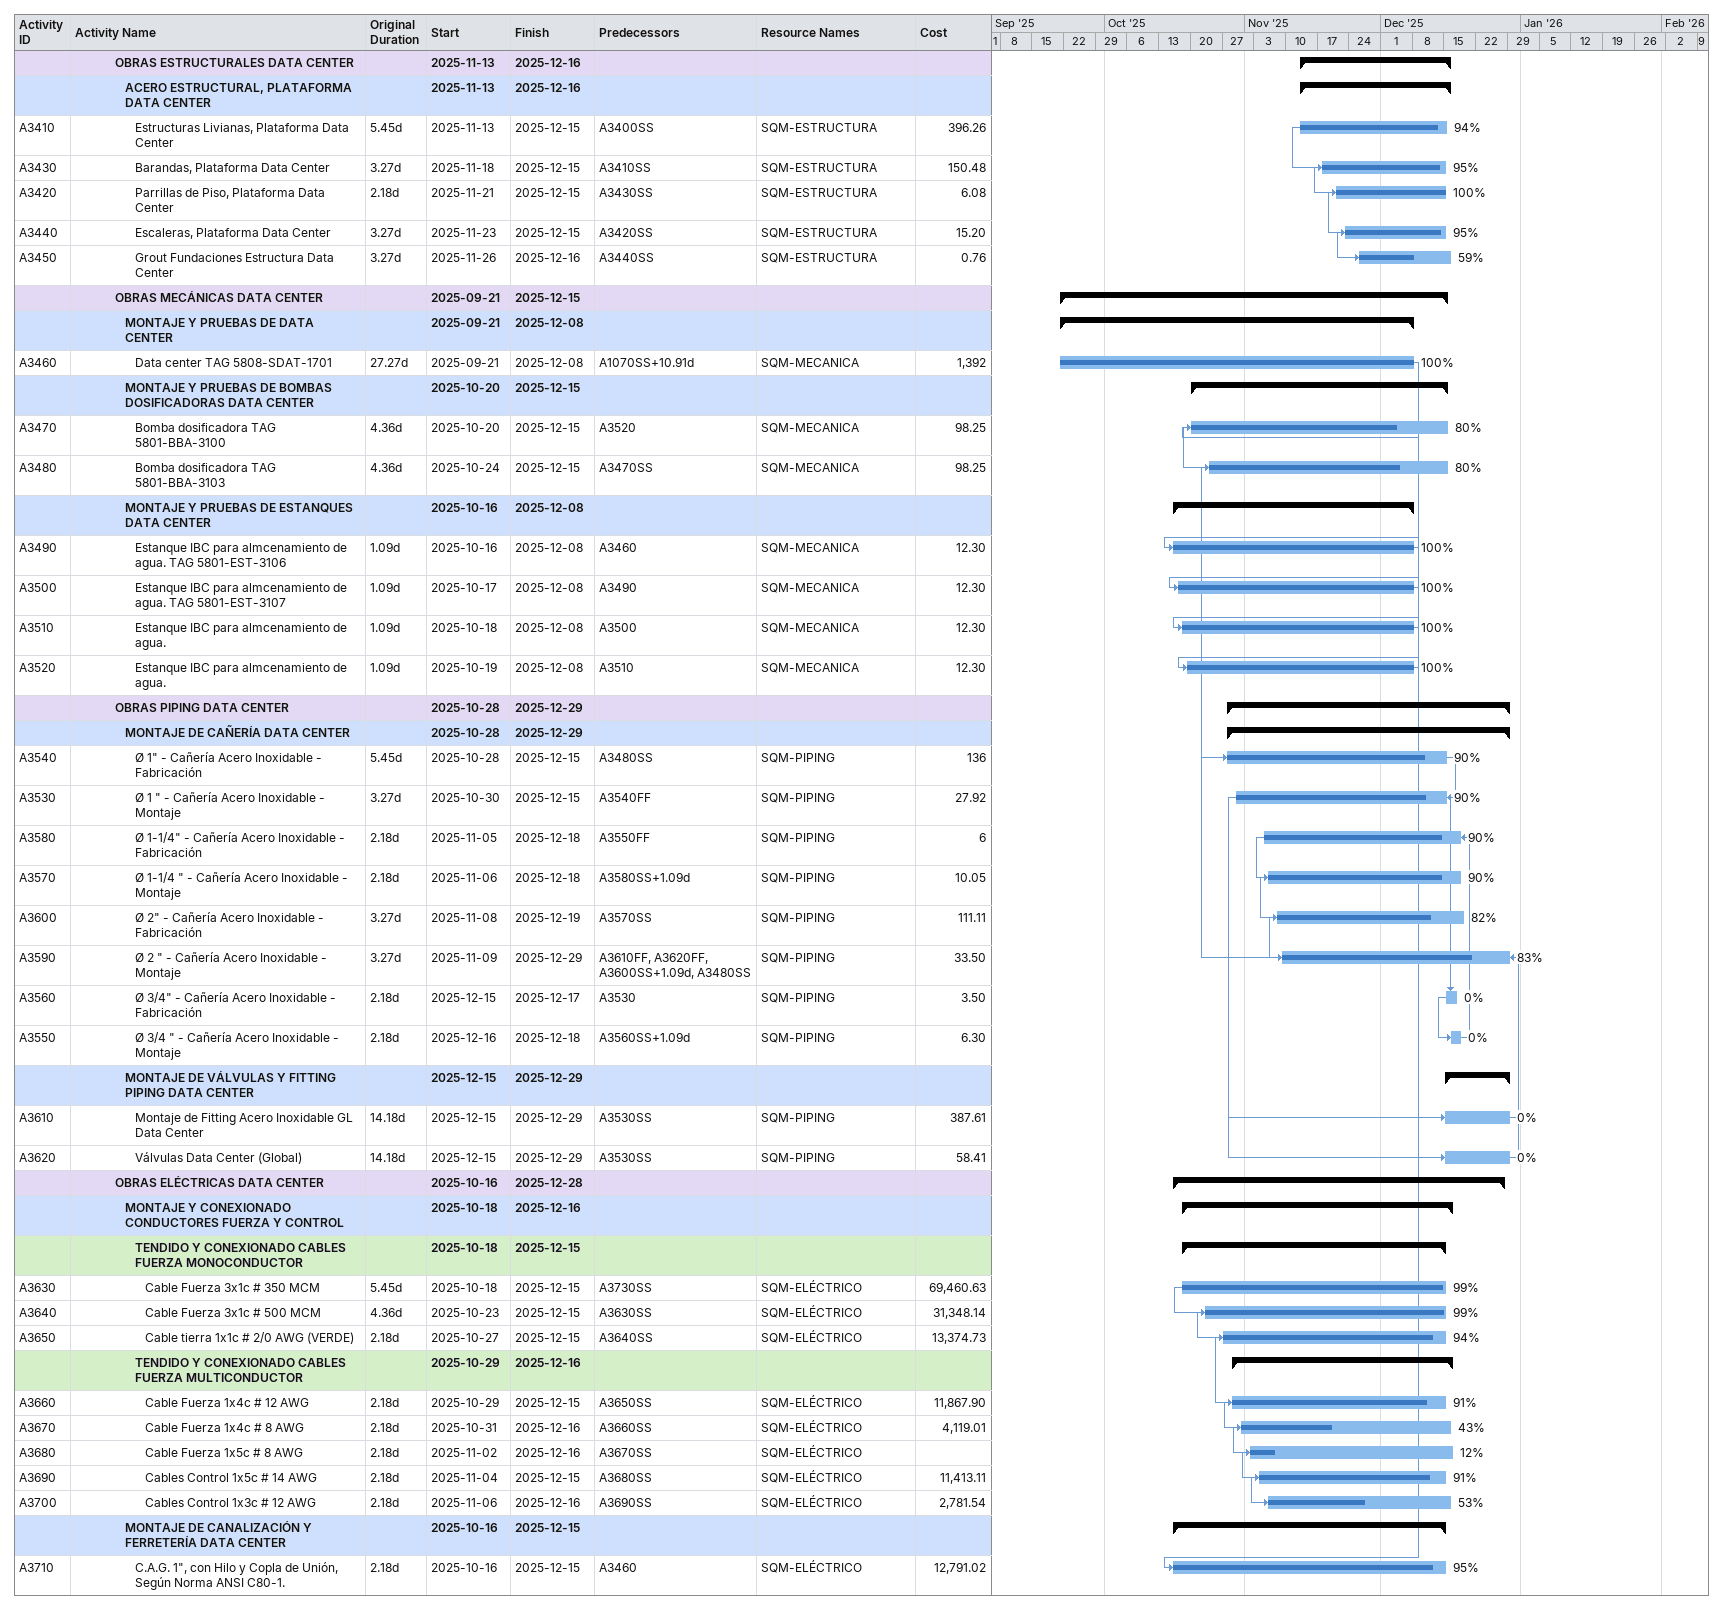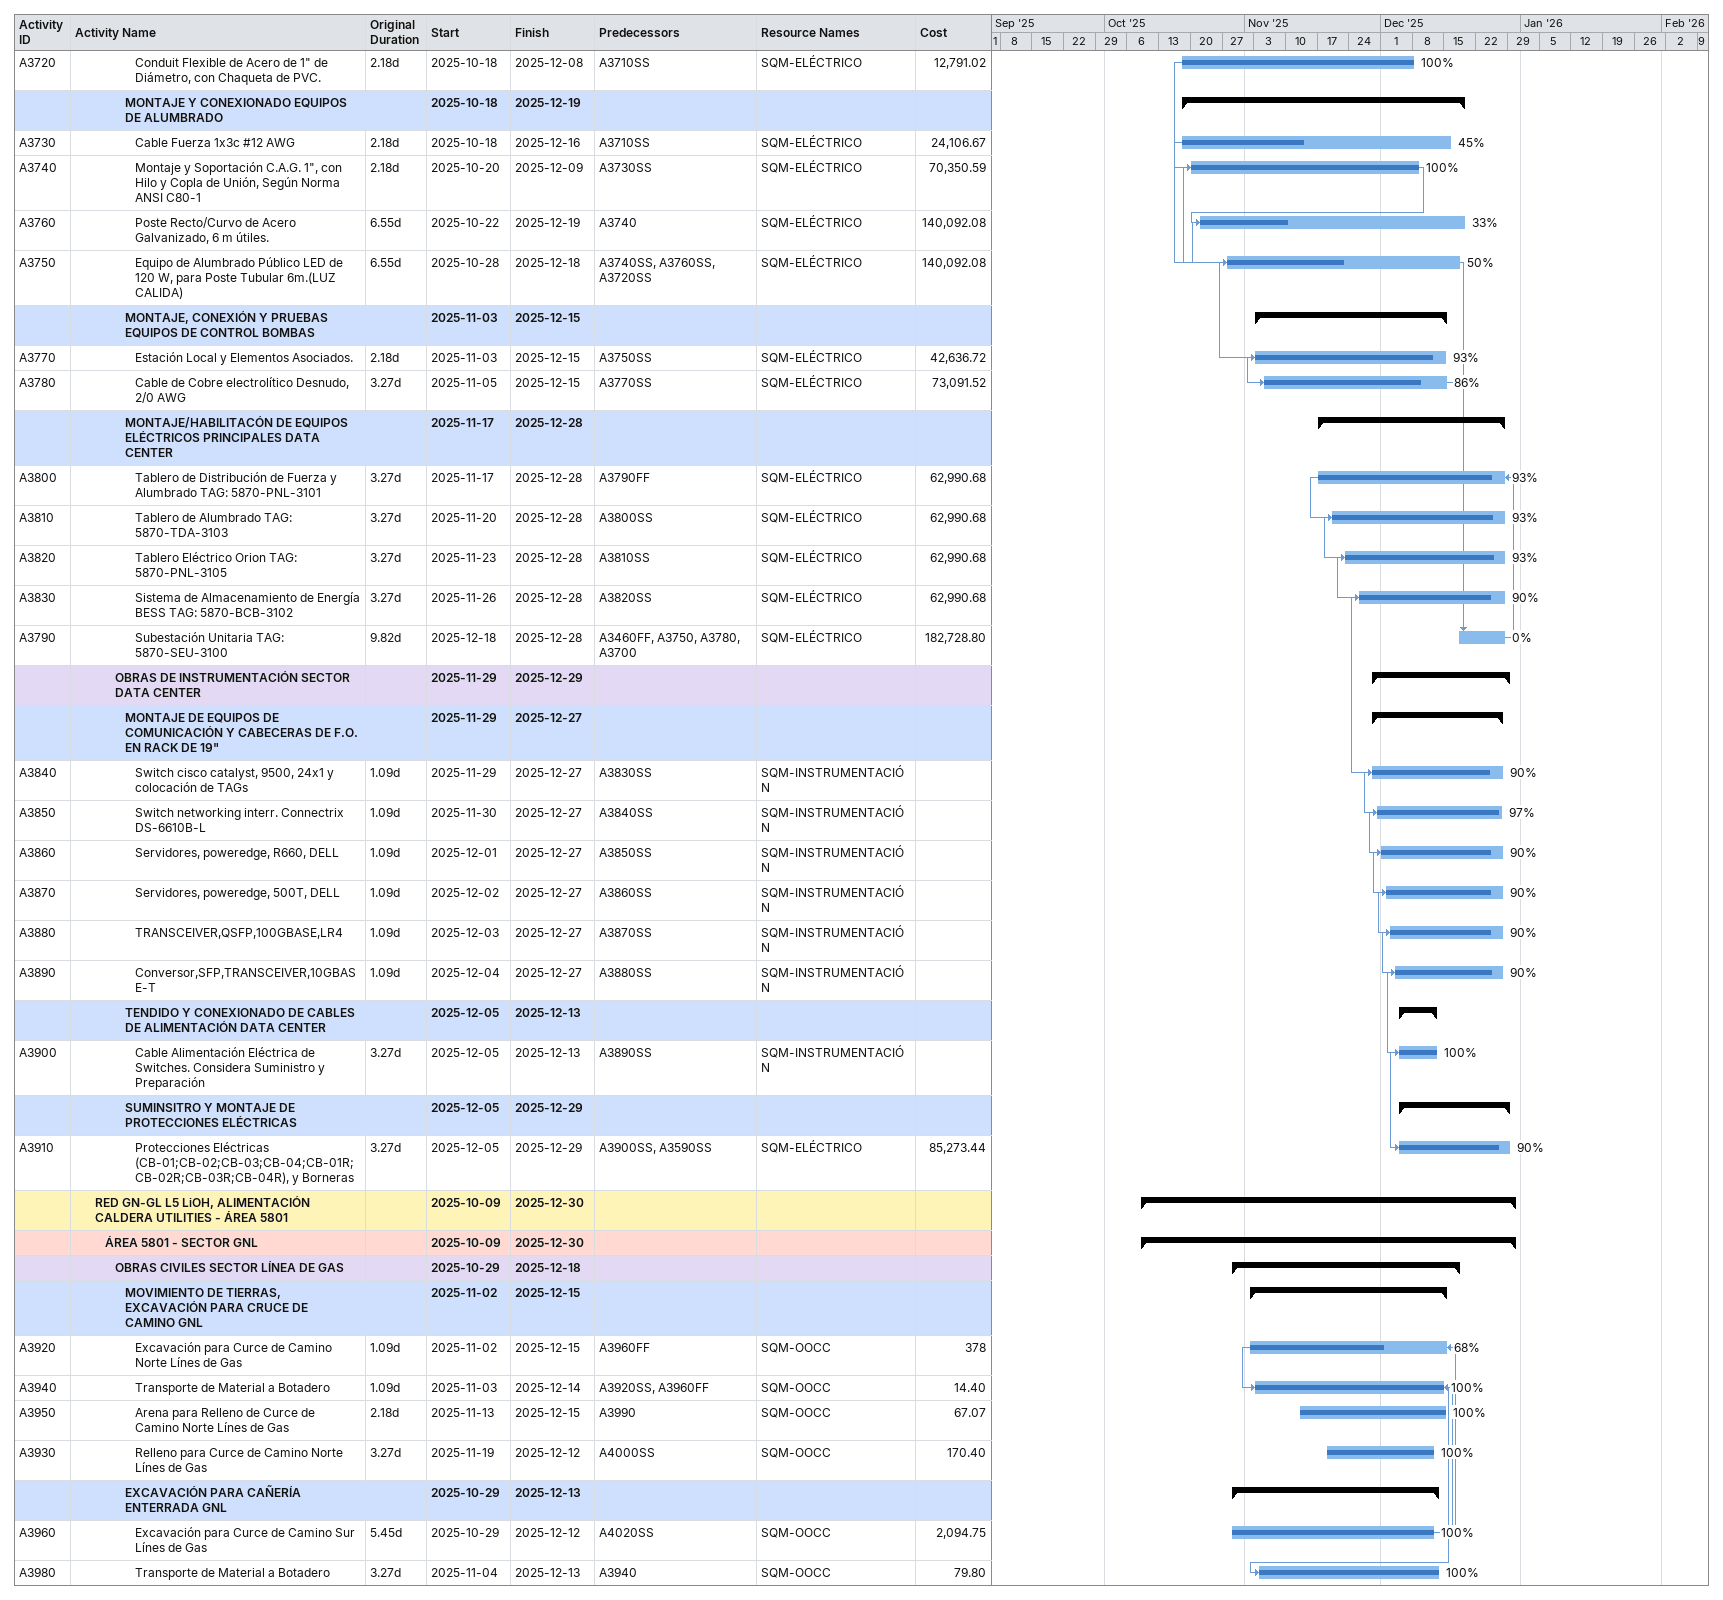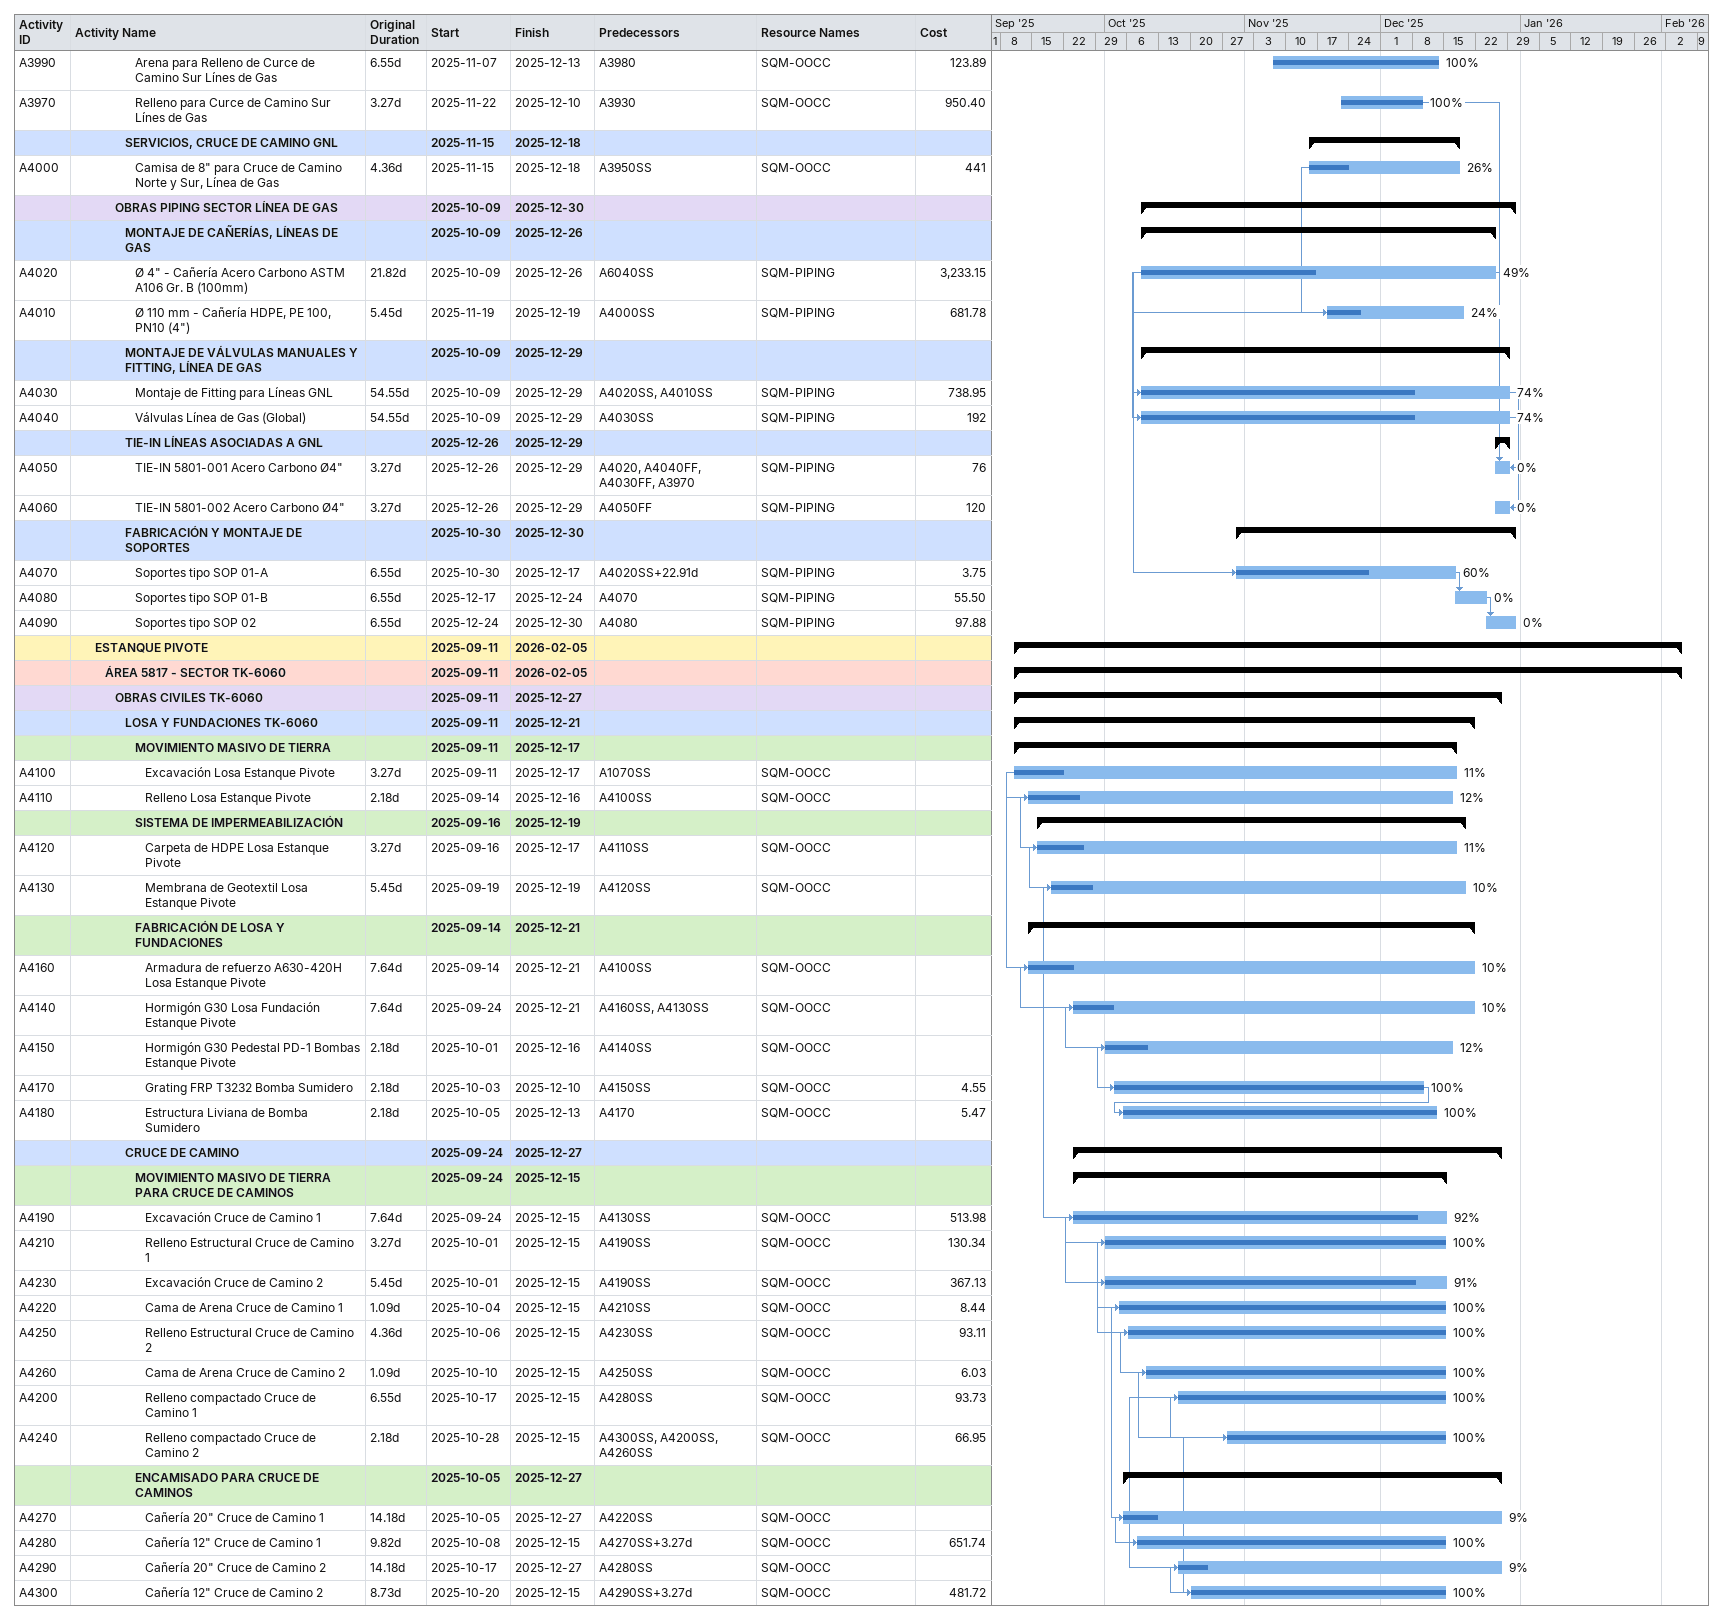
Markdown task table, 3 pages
| ID | Level | Task | Original duration | Start | Finish | Predecessors | Resources | % complete | Cost |
|---|---|---|---|---|---|---|---|---|---|
|  | 5 | **OBRAS ESTRUCTURALES DATA CENTER** |  | 2025-11-13 | 2025-12-16 |  |  |  |  |
|  | 6 | **ACERO ESTRUCTURAL, PLATAFORMA DATA CENTER** |  | 2025-11-13 | 2025-12-16 |  |  |  |  |
| A3410 | 7 | Estructuras Livianas, Plataforma Data Center | 5.45d | 2025-11-13 | 2025-12-15 | A3400SS | SQM-ESTRUCTURA | 94 | 396.26 |
| A3430 | 7 | Barandas, Plataforma Data Center | 3.27d | 2025-11-18 | 2025-12-15 | A3410SS | SQM-ESTRUCTURA | 95 | 150.48 |
| A3420 | 7 | Parrillas de Piso, Plataforma Data Center | 2.18d | 2025-11-21 | 2025-12-15 | A3430SS | SQM-ESTRUCTURA | 100 | 6.08 |
| A3440 | 7 | Escaleras, Plataforma Data Center | 3.27d | 2025-11-23 | 2025-12-15 | A3420SS | SQM-ESTRUCTURA | 95 | 15.20 |
| A3450 | 7 | Grout Fundaciones Estructura Data Center | 3.27d | 2025-11-26 | 2025-12-16 | A3440SS | SQM-ESTRUCTURA | 59 | 0.76 |
|  | 5 | **OBRAS MECÁNICAS DATA CENTER** |  | 2025-09-21 | 2025-12-15 |  |  |  |  |
|  | 6 | **MONTAJE Y PRUEBAS DE DATA CENTER** |  | 2025-09-21 | 2025-12-08 |  |  |  |  |
| A3460 | 7 | Data center TAG 5808-SDAT-1701 | 27.27d | 2025-09-21 | 2025-12-08 | A1070SS+10.91d | SQM-MECANICA | 100 | 1392 |
|  | 6 | **MONTAJE Y PRUEBAS DE BOMBAS DOSIFICADORAS DATA CENTER** |  | 2025-10-20 | 2025-12-15 |  |  |  |  |
| A3470 | 7 | Bomba dosificadora TAG 5801-BBA-3100 | 4.36d | 2025-10-20 | 2025-12-15 | A3520 | SQM-MECANICA | 80 | 98.25 |
| A3480 | 7 | Bomba dosificadora TAG 5801-BBA-3103 | 4.36d | 2025-10-24 | 2025-12-15 | A3470SS | SQM-MECANICA | 80 | 98.25 |
|  | 6 | **MONTAJE Y PRUEBAS DE ESTANQUES DATA CENTER** |  | 2025-10-16 | 2025-12-08 |  |  |  |  |
| A3490 | 7 | Estanque IBC para almcenamiento de agua. TAG 5801-EST-3106 | 1.09d | 2025-10-16 | 2025-12-08 | A3460 | SQM-MECANICA | 100 | 12.30 |
| A3500 | 7 | Estanque IBC para almcenamiento de agua. TAG 5801-EST-3107 | 1.09d | 2025-10-17 | 2025-12-08 | A3490 | SQM-MECANICA | 100 | 12.30 |
| A3510 | 7 | Estanque IBC para almcenamiento de agua. | 1.09d | 2025-10-18 | 2025-12-08 | A3500 | SQM-MECANICA | 100 | 12.30 |
| A3520 | 7 | Estanque IBC para almcenamiento de agua. | 1.09d | 2025-10-19 | 2025-12-08 | A3510 | SQM-MECANICA | 100 | 12.30 |
|  | 5 | **OBRAS PIPING DATA CENTER** |  | 2025-10-28 | 2025-12-29 |  |  |  |  |
|  | 6 | **MONTAJE DE CAÑERÍA DATA CENTER** |  | 2025-10-28 | 2025-12-29 |  |  |  |  |
| A3540 | 7 | Ø 1" - Cañería Acero Inoxidable - Fabricación | 5.45d | 2025-10-28 | 2025-12-15 | A3480SS | SQM-PIPING | 90 | 136 |
| A3530 | 7 | Ø 1 " - Cañería Acero Inoxidable - Montaje | 3.27d | 2025-10-30 | 2025-12-15 | A3540FF | SQM-PIPING | 90 | 27.92 |
| A3580 | 7 | Ø 1-1/4" - Cañería Acero Inoxidable - Fabricación | 2.18d | 2025-11-05 | 2025-12-18 | A3550FF | SQM-PIPING | 90 | 6 |
| A3570 | 7 | Ø 1-1/4 " - Cañería Acero Inoxidable - Montaje | 2.18d | 2025-11-06 | 2025-12-18 | A3580SS+1.09d | SQM-PIPING | 90 | 10.05 |
| A3600 | 7 | Ø 2" - Cañería Acero Inoxidable - Fabricación | 3.27d | 2025-11-08 | 2025-12-19 | A3570SS | SQM-PIPING | 82 | 111.11 |
| A3590 | 7 | Ø 2 " - Cañería Acero Inoxidable - Montaje | 3.27d | 2025-11-09 | 2025-12-29 | A3610FF, A3620FF, A3600SS+1.09d, A3480SS | SQM-PIPING | 83 | 33.50 |
| A3560 | 7 | Ø 3/4" - Cañería Acero Inoxidable - Fabricación | 2.18d | 2025-12-15 | 2025-12-17 | A3530 | SQM-PIPING | 0 | 3.50 |
| A3550 | 7 | Ø 3/4 " - Cañería Acero Inoxidable - Montaje | 2.18d | 2025-12-16 | 2025-12-18 | A3560SS+1.09d | SQM-PIPING | 0 | 6.30 |
|  | 6 | **MONTAJE DE VÁLVULAS Y FITTING PIPING DATA CENTER** |  | 2025-12-15 | 2025-12-29 |  |  |  |  |
| A3610 | 7 | Montaje de Fitting Acero Inoxidable GL Data Center | 14.18d | 2025-12-15 | 2025-12-29 | A3530SS | SQM-PIPING | 0 | 387.61 |
| A3620 | 7 | Válvulas Data Center (Global) | 14.18d | 2025-12-15 | 2025-12-29 | A3530SS | SQM-PIPING | 0 | 58.41 |
|  | 5 | **OBRAS ELÉCTRICAS DATA CENTER** |  | 2025-10-16 | 2025-12-28 |  |  |  |  |
|  | 6 | **MONTAJE Y CONEXIONADO CONDUCTORES FUERZA Y CONTROL** |  | 2025-10-18 | 2025-12-16 |  |  |  |  |
|  | 7 | **TENDIDO Y CONEXIONADO CABLES FUERZA MONOCONDUCTOR** |  | 2025-10-18 | 2025-12-15 |  |  |  |  |
| A3630 | 8 | Cable Fuerza 3x1c # 350 MCM | 5.45d | 2025-10-18 | 2025-12-15 | A3730SS | SQM-ELÉCTRICO | 99 | 69460.63 |
| A3640 | 8 | Cable Fuerza 3x1c # 500 MCM | 4.36d | 2025-10-23 | 2025-12-15 | A3630SS | SQM-ELÉCTRICO | 99 | 31348.14 |
| A3650 | 8 | Cable tierra 1x1c # 2/0 AWG (VERDE) | 2.18d | 2025-10-27 | 2025-12-15 | A3640SS | SQM-ELÉCTRICO | 94 | 13374.73 |
|  | 7 | **TENDIDO Y CONEXIONADO CABLES FUERZA MULTICONDUCTOR** |  | 2025-10-29 | 2025-12-16 |  |  |  |  |
| A3660 | 8 | Cable Fuerza 1x4c # 12 AWG | 2.18d | 2025-10-29 | 2025-12-15 | A3650SS | SQM-ELÉCTRICO | 91 | 11867.90 |
| A3670 | 8 | Cable Fuerza 1x4c # 8 AWG | 2.18d | 2025-10-31 | 2025-12-16 | A3660SS | SQM-ELÉCTRICO | 43 | 4119.01 |
| A3680 | 8 | Cable Fuerza 1x5c # 8 AWG | 2.18d | 2025-11-02 | 2025-12-16 | A3670SS | SQM-ELÉCTRICO | 12 |  |
| A3690 | 8 | Cables Control 1x5c # 14 AWG | 2.18d | 2025-11-04 | 2025-12-15 | A3680SS | SQM-ELÉCTRICO | 91 | 11413.11 |
| A3700 | 8 | Cables Control 1x3c # 12 AWG | 2.18d | 2025-11-06 | 2025-12-16 | A3690SS | SQM-ELÉCTRICO | 53 | 2781.54 |
|  | 6 | **MONTAJE DE CANALIZACIÓN Y FERRETERÍA DATA CENTER** |  | 2025-10-16 | 2025-12-15 |  |  |  |  |
| A3710 | 7 | C.A.G. 1", con Hilo y Copla de Unión, Según Norma ANSI C80-1. | 2.18d | 2025-10-16 | 2025-12-15 | A3460 | SQM-ELÉCTRICO | 95 | 12791.02 |
| A3720 | 7 | Conduit Flexible de Acero de 1" de Diámetro, con Chaqueta de PVC. | 2.18d | 2025-10-18 | 2025-12-08 | A3710SS | SQM-ELÉCTRICO | 100 | 12791.02 |
|  | 6 | **MONTAJE Y CONEXIONADO EQUIPOS DE ALUMBRADO** |  | 2025-10-18 | 2025-12-19 |  |  |  |  |
| A3730 | 7 | Cable Fuerza 1x3c #12 AWG | 2.18d | 2025-10-18 | 2025-12-16 | A3710SS | SQM-ELÉCTRICO | 45 | 24106.67 |
| A3740 | 7 | Montaje y Soportación C.A.G. 1", con Hilo y Copla de Unión, Según Norma ANSI C80-1 | 2.18d | 2025-10-20 | 2025-12-09 | A3730SS | SQM-ELÉCTRICO | 100 | 70350.59 |
| A3760 | 7 | Poste Recto/Curvo de Acero Galvanizado, 6 m útiles. | 6.55d | 2025-10-22 | 2025-12-19 | A3740 | SQM-ELÉCTRICO | 33 | 140092.08 |
| A3750 | 7 | Equipo de Alumbrado Público LED de 120 W, para Poste Tubular 6m.(LUZ CALIDA) | 6.55d | 2025-10-28 | 2025-12-18 | A3740SS, A3760SS, A3720SS | SQM-ELÉCTRICO | 50 | 140092.08 |
|  | 6 | **MONTAJE, CONEXIÓN Y PRUEBAS EQUIPOS DE CONTROL BOMBAS** |  | 2025-11-03 | 2025-12-15 |  |  |  |  |
| A3770 | 7 | Estación Local y Elementos Asociados. | 2.18d | 2025-11-03 | 2025-12-15 | A3750SS | SQM-ELÉCTRICO | 93 | 42636.72 |
| A3780 | 7 | Cable de Cobre electrolítico Desnudo, 2/0 AWG | 3.27d | 2025-11-05 | 2025-12-15 | A3770SS | SQM-ELÉCTRICO | 86 | 73091.52 |
|  | 6 | **MONTAJE/HABILITACÓN DE EQUIPOS ELÉCTRICOS PRINCIPALES DATA CENTER** |  | 2025-11-17 | 2025-12-28 |  |  |  |  |
| A3800 | 7 | Tablero de Distribución de Fuerza y Alumbrado TAG: 5870-PNL-3101 | 3.27d | 2025-11-17 | 2025-12-28 | A3790FF | SQM-ELÉCTRICO | 93 | 62990.68 |
| A3810 | 7 | Tablero de Alumbrado TAG: 5870-TDA-3103 | 3.27d | 2025-11-20 | 2025-12-28 | A3800SS | SQM-ELÉCTRICO | 93 | 62990.68 |
| A3820 | 7 | Tablero Eléctrico Orion TAG: 5870-PNL-3105 | 3.27d | 2025-11-23 | 2025-12-28 | A3810SS | SQM-ELÉCTRICO | 93 | 62990.68 |
| A3830 | 7 | Sistema de Almacenamiento de Energía BESS TAG: 5870-BCB-3102 | 3.27d | 2025-11-26 | 2025-12-28 | A3820SS | SQM-ELÉCTRICO | 90 | 62990.68 |
| A3790 | 7 | Subestación Unitaria TAG: 5870-SEU-3100 | 9.82d | 2025-12-18 | 2025-12-28 | A3460FF, A3750, A3780, A3700 | SQM-ELÉCTRICO | 0 | 182728.80 |
|  | 5 | **OBRAS DE INSTRUMENTACIÓN SECTOR DATA CENTER** |  | 2025-11-29 | 2025-12-29 |  |  |  |  |
|  | 6 | **MONTAJE DE EQUIPOS DE COMUNICACIÓN Y CABECERAS DE F.O. EN RACK DE 19"** |  | 2025-11-29 | 2025-12-27 |  |  |  |  |
| A3840 | 7 | Switch cisco catalyst, 9500, 24x1 y colocación de TAGs | 1.09d | 2025-11-29 | 2025-12-27 | A3830SS | SQM-INSTRUMENTACIÓN | 90 |  |
| A3850 | 7 | Switch networking interr. Connectrix DS-6610B-L | 1.09d | 2025-11-30 | 2025-12-27 | A3840SS | SQM-INSTRUMENTACIÓN | 97 |  |
| A3860 | 7 | Servidores, poweredge, R660, DELL | 1.09d | 2025-12-01 | 2025-12-27 | A3850SS | SQM-INSTRUMENTACIÓN | 90 |  |
| A3870 | 7 | Servidores, poweredge, 500T, DELL | 1.09d | 2025-12-02 | 2025-12-27 | A3860SS | SQM-INSTRUMENTACIÓN | 90 |  |
| A3880 | 7 | TRANSCEIVER,QSFP,100GBASE,LR4 | 1.09d | 2025-12-03 | 2025-12-27 | A3870SS | SQM-INSTRUMENTACIÓN | 90 |  |
| A3890 | 7 | Conversor,SFP,TRANSCEIVER,10GBASE-T | 1.09d | 2025-12-04 | 2025-12-27 | A3880SS | SQM-INSTRUMENTACIÓN | 90 |  |
|  | 6 | **TENDIDO Y CONEXIONADO DE CABLES DE ALIMENTACIÓN DATA CENTER** |  | 2025-12-05 | 2025-12-13 |  |  |  |  |
| A3900 | 7 | Cable Alimentación Eléctrica de Switches. Considera Suministro y Preparación | 3.27d | 2025-12-05 | 2025-12-13 | A3890SS | SQM-INSTRUMENTACIÓN | 100 |  |
|  | 6 | **SUMINSITRO Y MONTAJE DE PROTECCIONES ELÉCTRICAS** |  | 2025-12-05 | 2025-12-29 |  |  |  |  |
| A3910 | 7 | Protecciones Eléctricas (CB-01;CB-02;CB-03;CB-04;CB-01R;CB-02R;CB-03R;CB-04R), y Borneras | 3.27d | 2025-12-05 | 2025-12-29 | A3900SS, A3590SS | SQM-ELÉCTRICO | 90 | 85273.44 |
|  | 3 | **RED GN-GL L5 LiOH, ALIMENTACIÓN CALDERA UTILITIES - ÁREA 5801** |  | 2025-10-09 | 2025-12-30 |  |  |  |  |
|  | 4 | **ÁREA 5801 - SECTOR GNL** |  | 2025-10-09 | 2025-12-30 |  |  |  |  |
|  | 5 | **OBRAS CIVILES SECTOR LÍNEA DE GAS** |  | 2025-10-29 | 2025-12-18 |  |  |  |  |
|  | 6 | **MOVIMIENTO DE TIERRAS, EXCAVACIÓN PARA CRUCE DE CAMINO GNL** |  | 2025-11-02 | 2025-12-15 |  |  |  |  |
| A3920 | 7 | Excavación para Curce de Camino Norte Línes de Gas | 1.09d | 2025-11-02 | 2025-12-15 | A3960FF | SQM-OOCC | 68 | 378 |
| A3940 | 7 | Transporte de Material a Botadero | 1.09d | 2025-11-03 | 2025-12-14 | A3920SS, A3960FF | SQM-OOCC | 100 | 14.40 |
| A3950 | 7 | Arena para Relleno de Curce de Camino Norte Línes de Gas | 2.18d | 2025-11-13 | 2025-12-15 | A3990 | SQM-OOCC | 100 | 67.07 |
| A3930 | 7 | Relleno para Curce de Camino Norte Línes de Gas | 3.27d | 2025-11-19 | 2025-12-12 | A4000SS | SQM-OOCC | 100 | 170.40 |
|  | 6 | **EXCAVACIÓN PARA CAÑERÍA ENTERRADA GNL** |  | 2025-10-29 | 2025-12-13 |  |  |  |  |
| A3960 | 7 | Excavación para Curce de Camino Sur Línes de Gas | 5.45d | 2025-10-29 | 2025-12-12 | A4020SS | SQM-OOCC | 100 | 2094.75 |
| A3980 | 7 | Transporte de Material a Botadero | 3.27d | 2025-11-04 | 2025-12-13 | A3940 | SQM-OOCC | 100 | 79.80 |
| A3990 | 7 | Arena para Relleno de Curce de Camino Sur Línes de Gas | 6.55d | 2025-11-07 | 2025-12-13 | A3980 | SQM-OOCC | 100 | 123.89 |
| A3970 | 7 | Relleno para Curce de Camino Sur Línes de Gas | 3.27d | 2025-11-22 | 2025-12-10 | A3930 | SQM-OOCC | 100 | 950.40 |
|  | 6 | **SERVICIOS, CRUCE DE CAMINO GNL** |  | 2025-11-15 | 2025-12-18 |  |  |  |  |
| A4000 | 7 | Camisa de 8" para Cruce de Camino Norte y Sur, Línea de Gas | 4.36d | 2025-11-15 | 2025-12-18 | A3950SS | SQM-OOCC | 26 | 441 |
|  | 5 | **OBRAS PIPING SECTOR LÍNEA DE GAS** |  | 2025-10-09 | 2025-12-30 |  |  |  |  |
|  | 6 | **MONTAJE DE CAÑERÍAS, LÍNEAS DE GAS** |  | 2025-10-09 | 2025-12-26 |  |  |  |  |
| A4020 | 7 | Ø 4" - Cañería Acero Carbono ASTM A106 Gr. B (100mm) | 21.82d | 2025-10-09 | 2025-12-26 | A6040SS | SQM-PIPING | 49 | 3233.15 |
| A4010 | 7 | Ø 110 mm - Cañería HDPE, PE 100, PN10 (4") | 5.45d | 2025-11-19 | 2025-12-19 | A4000SS | SQM-PIPING | 24 | 681.78 |
|  | 6 | **MONTAJE DE VÁLVULAS MANUALES Y FITTING, LÍNEA DE GAS** |  | 2025-10-09 | 2025-12-29 |  |  |  |  |
| A4030 | 7 | Montaje de Fitting para Líneas GNL | 54.55d | 2025-10-09 | 2025-12-29 | A4020SS, A4010SS | SQM-PIPING | 74 | 738.95 |
| A4040 | 7 | Válvulas Línea de Gas (Global) | 54.55d | 2025-10-09 | 2025-12-29 | A4030SS | SQM-PIPING | 74 | 192 |
|  | 6 | **TIE-IN LÍNEAS ASOCIADAS A GNL** |  | 2025-12-26 | 2025-12-29 |  |  |  |  |
| A4050 | 7 | TIE-IN 5801-001 Acero Carbono Ø4" | 3.27d | 2025-12-26 | 2025-12-29 | A4020, A4040FF, A4030FF, A3970 | SQM-PIPING | 0 | 76 |
| A4060 | 7 | TIE-IN 5801-002 Acero Carbono Ø4" | 3.27d | 2025-12-26 | 2025-12-29 | A4050FF | SQM-PIPING | 0 | 120 |
|  | 6 | **FABRICACIÓN Y MONTAJE DE SOPORTES** |  | 2025-10-30 | 2025-12-30 |  |  |  |  |
| A4070 | 7 | Soportes tipo SOP 01-A | 6.55d | 2025-10-30 | 2025-12-17 | A4020SS+22.91d | SQM-PIPING | 60 | 3.75 |
| A4080 | 7 | Soportes tipo SOP 01-B | 6.55d | 2025-12-17 | 2025-12-24 | A4070 | SQM-PIPING | 0 | 55.50 |
| A4090 | 7 | Soportes tipo SOP 02 | 6.55d | 2025-12-24 | 2025-12-30 | A4080 | SQM-PIPING | 0 | 97.88 |
|  | 3 | **ESTANQUE PIVOTE** |  | 2025-09-11 | 2026-02-05 |  |  |  |  |
|  | 4 | **ÁREA 5817 - SECTOR TK-6060** |  | 2025-09-11 | 2026-02-05 |  |  |  |  |
|  | 5 | **OBRAS CIVILES TK-6060** |  | 2025-09-11 | 2025-12-27 |  |  |  |  |
|  | 6 | **LOSA Y FUNDACIONES TK-6060** |  | 2025-09-11 | 2025-12-21 |  |  |  |  |
|  | 7 | **MOVIMIENTO MASIVO DE TIERRA** |  | 2025-09-11 | 2025-12-17 |  |  |  |  |
| A4100 | 8 | Excavación Losa Estanque Pivote | 3.27d | 2025-09-11 | 2025-12-17 | A1070SS | SQM-OOCC | 11 |  |
| A4110 | 8 | Relleno Losa Estanque Pivote | 2.18d | 2025-09-14 | 2025-12-16 | A4100SS | SQM-OOCC | 12 |  |
|  | 7 | **SISTEMA DE IMPERMEABILIZACIÓN** |  | 2025-09-16 | 2025-12-19 |  |  |  |  |
| A4120 | 8 | Carpeta de HDPE Losa Estanque Pivote | 3.27d | 2025-09-16 | 2025-12-17 | A4110SS | SQM-OOCC | 11 |  |
| A4130 | 8 | Membrana de Geotextil Losa Estanque Pivote | 5.45d | 2025-09-19 | 2025-12-19 | A4120SS | SQM-OOCC | 10 |  |
|  | 7 | **FABRICACIÓN DE LOSA Y FUNDACIONES** |  | 2025-09-14 | 2025-12-21 |  |  |  |  |
| A4160 | 8 | Armadura de refuerzo A630-420H Losa Estanque Pivote | 7.64d | 2025-09-14 | 2025-12-21 | A4100SS | SQM-OOCC | 10 |  |
| A4140 | 8 | Hormigón G30 Losa Fundación Estanque Pivote | 7.64d | 2025-09-24 | 2025-12-21 | A4160SS, A4130SS | SQM-OOCC | 10 |  |
| A4150 | 8 | Hormigón G30 Pedestal PD-1 Bombas Estanque Pivote | 2.18d | 2025-10-01 | 2025-12-16 | A4140SS | SQM-OOCC | 12 |  |
| A4170 | 8 | Grating FRP T3232 Bomba Sumidero | 2.18d | 2025-10-03 | 2025-12-10 | A4150SS | SQM-OOCC | 100 | 4.55 |
| A4180 | 8 | Estructura Liviana de Bomba Sumidero | 2.18d | 2025-10-05 | 2025-12-13 | A4170 | SQM-OOCC | 100 | 5.47 |
|  | 6 | **CRUCE DE CAMINO** |  | 2025-09-24 | 2025-12-27 |  |  |  |  |
|  | 7 | **MOVIMIENTO MASIVO DE TIERRA PARA CRUCE DE CAMINOS** |  | 2025-09-24 | 2025-12-15 |  |  |  |  |
| A4190 | 8 | Excavación Cruce de Camino 1 | 7.64d | 2025-09-24 | 2025-12-15 | A4130SS | SQM-OOCC | 92 | 513.98 |
| A4210 | 8 | Relleno Estructural Cruce de Camino 1 | 3.27d | 2025-10-01 | 2025-12-15 | A4190SS | SQM-OOCC | 100 | 130.34 |
| A4230 | 8 | Excavación Cruce de Camino 2 | 5.45d | 2025-10-01 | 2025-12-15 | A4190SS | SQM-OOCC | 91 | 367.13 |
| A4220 | 8 | Cama de Arena Cruce de Camino 1 | 1.09d | 2025-10-04 | 2025-12-15 | A4210SS | SQM-OOCC | 100 | 8.44 |
| A4250 | 8 | Relleno Estructural Cruce de Camino 2 | 4.36d | 2025-10-06 | 2025-12-15 | A4230SS | SQM-OOCC | 100 | 93.11 |
| A4260 | 8 | Cama de Arena Cruce de Camino 2 | 1.09d | 2025-10-10 | 2025-12-15 | A4250SS | SQM-OOCC | 100 | 6.03 |
| A4200 | 8 | Relleno compactado Cruce de Camino 1 | 6.55d | 2025-10-17 | 2025-12-15 | A4280SS | SQM-OOCC | 100 | 93.73 |
| A4240 | 8 | Relleno compactado Cruce de Camino 2 | 2.18d | 2025-10-28 | 2025-12-15 | A4300SS, A4200SS, A4260SS | SQM-OOCC | 100 | 66.95 |
|  | 7 | **ENCAMISADO PARA CRUCE DE CAMINOS** |  | 2025-10-05 | 2025-12-27 |  |  |  |  |
| A4270 | 8 | Cañería 20" Cruce de Camino 1 | 14.18d | 2025-10-05 | 2025-12-27 | A4220SS | SQM-OOCC | 9 |  |
| A4280 | 8 | Cañería 12" Cruce de Camino 1 | 9.82d | 2025-10-08 | 2025-12-15 | A4270SS+3.27d | SQM-OOCC | 100 | 651.74 |
| A4290 | 8 | Cañería 20" Cruce de Camino 2 | 14.18d | 2025-10-17 | 2025-12-27 | A4280SS | SQM-OOCC | 9 |  |
| A4300 | 8 | Cañería 12" Cruce de Camino 2 | 8.73d | 2025-10-20 | 2025-12-15 | A4290SS+3.27d | SQM-OOCC | 100 | 481.72 |
